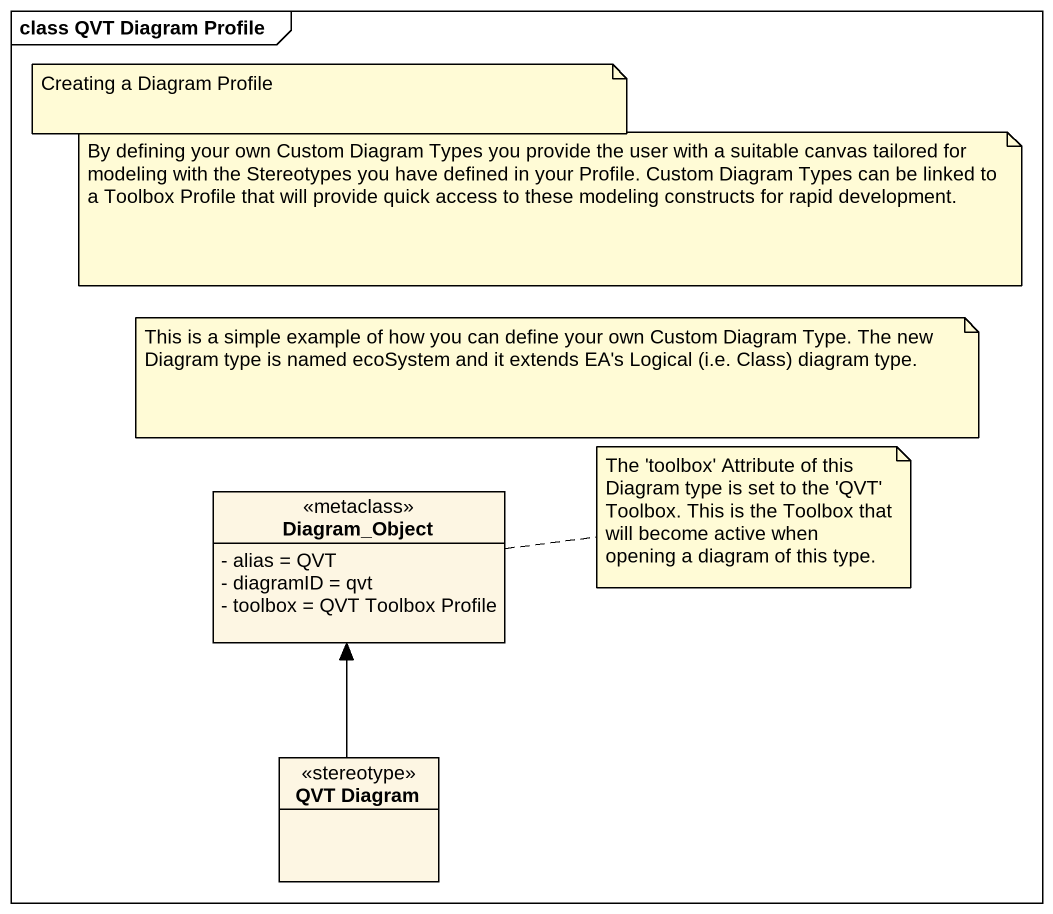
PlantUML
@startuml
mainframe class QVT Diagram Profile
hide circle
hide empty members
skinparam classAttributeIconSize 0
class Diagram_Object <<metaclass>> {
  - alias = QVT
  - diagramID = qvt
  - toolbox = QVT Toolbox Profile
}
class "QVT Diagram" as QVT_Diagram <<stereotype>>
QVT_Diagram -up-> Diagram_Object
note as N1
  Creating a Diagram Profile
end note
note as N2
  By defining your own Custom Diagram Types you provide the user with a suitable canvas tailored for modeling with the Stereotypes you have defined in your Profile. Custom Diagram Types can be linked to a Toolbox Profile that will provide quick access to these modeling constructs for rapid development.
end note
note as N3
  This is a simple example of how you can define your own Custom Diagram Type. The new Diagram type is named ecoSystem and it extends EA's Logical (i.e. Class) diagram type.
end note
note right of Diagram_Object : The 'toolbox' Attribute of this Diagram type is set to the 'QVT' Toolbox. This is the Toolbox that will become active when opening a diagram of this type.
@enduml
